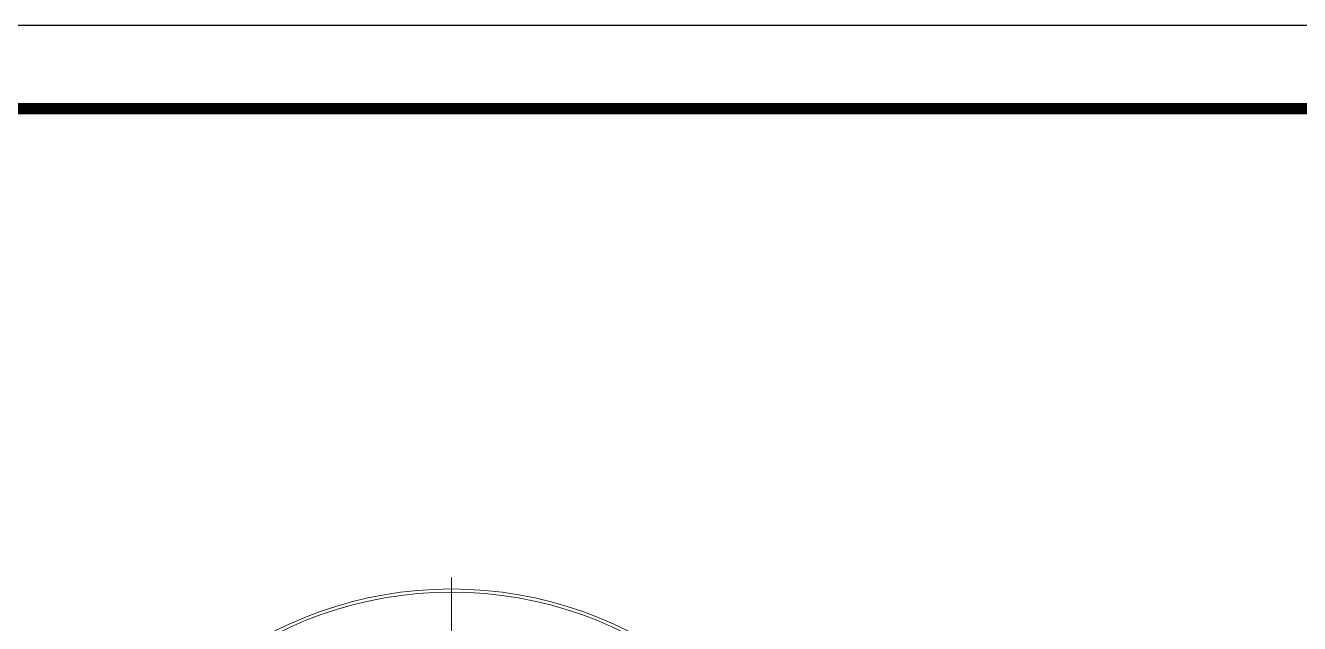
# Model space of a CAD drawing. Extents: x 0 to 1239, y 0 to 509.
# Drawn here: x 95.4 to 218.9, y 289.3 to 347.3 of the extents above; entities that cross this region are included whole.
import ezdxf

# ---------------------------------------------------------------- set-up
doc = ezdxf.new("R2010")
doc.units = 0
doc.header["$LTSCALE"] = 10
doc.header["$MEASUREMENT"] = 0
doc.linetypes.add('CENTER', pattern=[2, 1.25, -0.25, 0.25, -0.25])
doc.layers.get('0').update_dxf_attribs({"linetype": 'CONTINUOUS'})
doc.layers.add('1', color=7, linetype='CONTINUOUS')

msp = doc.modelspace()

# ---------------------------------------------------------------- linework, layer by layer
at = {"ltscale": 0.5}
msp.add_lwpolyline([(0, 0), (473.93, 0), (473.93, 347.26), (0, 347.26)], close=True, dxfattribs=at)
at = {"color": 5, "linetype": 'ByBlock', "lineweight": 200, "const_width": 1.09}
msp.add_lwpolyline([(7.62, 14.87), (466.26, 14.87), (466.26, 339.19), (7.62, 339.19)], close=True, dxfattribs=at)
at = {"layer": '1', "color": 1, "linetype": 'CENTER', "lineweight": 13}
msp.add_line((136.71, 293.71), (136.71, 215.49), dxfattribs=at)
at = {"layer": '1', "color": 7, "linetype": 'Continuous', "lineweight": 18}
for start, end in [(90, 244.5496), (295.4504, 90)]:
    msp.add_arc((136.71, 254.6), 38, start, end, dxfattribs=at)
at = {"layer": '1', "color": 7, "linetype": 'Continuous', "lineweight": 13}
msp.add_arc((136.71, 254.6), 37.7, 295.4504, 244.5496, dxfattribs=at)

doc.saveas('drawing.dxf')
